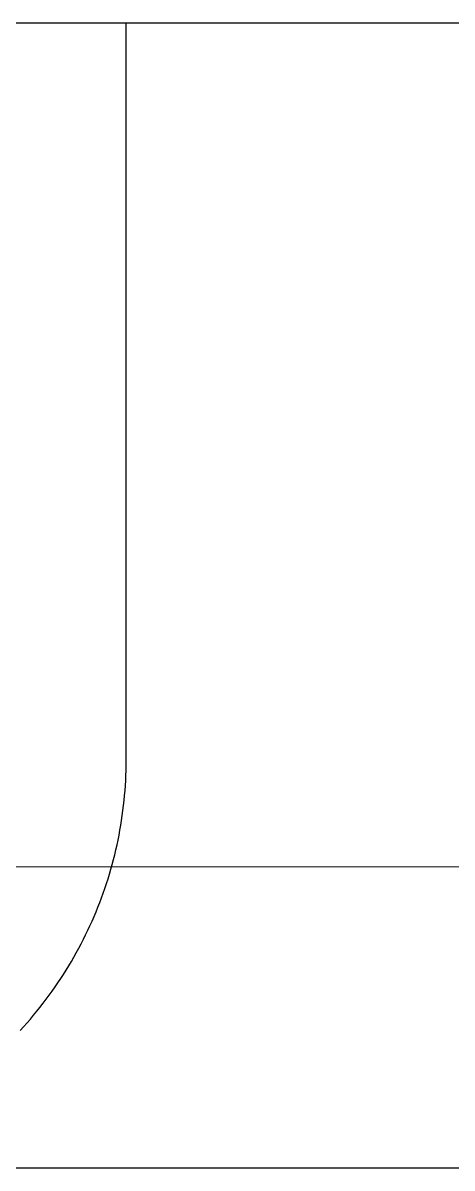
# Model space of a CAD drawing. Header units: millimetres. Extents: x 0 to 38884, y -3675 to 8056.
# Drawn here: x 9683.84 to 9690.96, y -1241.27 to -1222.27 of the extents above; entities that cross this region are included whole.
import ezdxf

# ---------------------------------------------------------------- set-up
doc = ezdxf.new("R2010")
doc.units = ezdxf.units.MM
doc.header["$LTSCALE"] = 2.4
doc.layers.add('10_DRAFT', color=8, linetype='Continuous', lineweight=0, plot=False)

# ---------------------------------------------------------------- blocks, each defined once
blk = doc.blocks.new('MUCFC207a_1')
at = {"color": 0}
for p, q in [((-31.723, -7), (31.723, -7)), ((7, -19.239), (7, -7)), ((6.998, -19.404), (6.999, -19.321)), ((6.999, -19.321), (7, -19.239)), ((6.987, -19.653), (6.992, -19.57)), ((6.992, -19.57), (6.995, -19.487)), ((6.995, -19.487), (6.998, -19.404)), ((6.974, -19.819), (6.981, -19.736)), ((6.981, -19.736), (6.987, -19.653)), ((6.957, -19.984), (6.966, -19.901)), ((6.966, -19.901), (6.974, -19.819)), ((6.936, -20.148), (6.947, -20.066)), ((6.947, -20.066), (6.957, -19.984)), ((6.897, -20.394), (6.911, -20.313)), ((6.911, -20.313), (6.924, -20.231)), ((6.924, -20.231), (6.936, -20.148)), ((6.865, -20.558), (6.882, -20.476)), ((6.882, -20.476), (6.897, -20.394)), ((6.83, -20.72), (6.848, -20.639)), ((6.848, -20.639), (6.865, -20.558)), ((6.769, -20.962), (6.79, -20.881)), ((6.79, -20.881), (6.811, -20.801)), ((6.811, -20.801), (6.83, -20.72)), ((6.723, -21.122), (6.746, -21.042)), ((6.746, -21.042), (6.769, -20.962)), ((6.673, -21.281), (6.699, -21.201)), ((6.699, -21.201), (6.723, -21.122)), ((6.591, -21.516), (6.619, -21.438)), ((6.619, -21.438), (6.647, -21.359)), ((6.647, -21.359), (6.673, -21.281)), ((6.531, -21.672), (6.561, -21.594)), ((6.561, -21.594), (6.591, -21.516)), ((6.434, -21.903), (6.467, -21.826)), ((6.467, -21.826), (6.5, -21.749)), ((6.5, -21.749), (6.531, -21.672)), ((6.364, -22.054), (6.399, -21.979)), ((6.399, -21.979), (6.434, -21.903)), ((6.253, -22.279), (6.291, -22.204)), ((6.291, -22.204), (6.328, -22.129)), ((6.328, -22.129), (6.364, -22.054)), ((6.173, -22.426), (6.213, -22.352)), ((6.213, -22.352), (6.253, -22.279)), ((6.048, -22.643), (6.091, -22.571)), ((6.091, -22.571), (6.132, -22.499)), ((6.132, -22.499), (6.173, -22.426)), ((5.914, -22.856), (5.959, -22.786)), ((5.959, -22.786), (6.004, -22.715)), ((6.004, -22.715), (6.048, -22.643)), ((5.82, -22.995), (5.868, -22.926)), ((5.868, -22.926), (5.914, -22.856)), ((5.673, -23.199), (5.723, -23.132)), ((5.723, -23.132), (5.772, -23.064)), ((5.772, -23.064), (5.82, -22.995)), ((5.518, -23.398), (5.571, -23.333)), ((5.571, -23.333), (5.622, -23.266)), ((5.622, -23.266), (5.673, -23.199)), ((5.356, -23.592), (5.411, -23.528)), ((5.411, -23.528), (5.465, -23.464)), ((5.465, -23.464), (5.518, -23.398)), ((5.244, -23.717), (5.3, -23.655)), ((5.3, -23.655), (5.356, -23.592)), ((42.5, -26), (-42.5, -26))]:
    blk.add_line(p, q, dxfattribs=at)
at = {"layer": '10_DRAFT'}
blk.add_line((34.583, -21), (-34.583, -21), dxfattribs=at)

msp = doc.modelspace()

# ---------------------------------------------------------------- block references
at = {"color": 4}
msp.add_blockref('MUCFC207a_1', (9678.5568, -1215.2679), dxfattribs=at)

doc.saveas('drawing.dxf')
